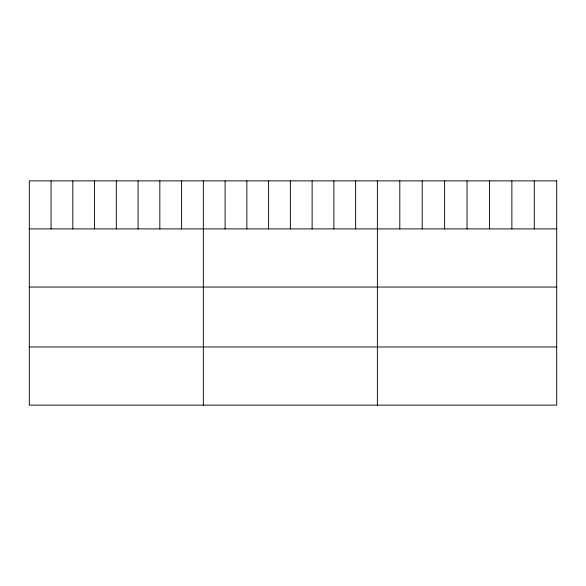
<?xml version="1.0" encoding="UTF-8"?>
<svg xmlns="http://www.w3.org/2000/svg" width="586" height="586" viewBox="0 0 586 586"><rect width="100%" height="100%" fill="white"/><g stroke="black" fill="none" stroke-linecap="round" stroke-linejoin="round"><path stroke-width="0.88" d="M29.3 228.914L556.7 228.914M29.3 287.059L556.7 287.059M29.3 346.971L556.7 346.971M534.285 180.876L534.285 228.914M511.871 180.876L511.871 228.914M489.457 180.876L489.457 228.914M467.042 180.876L467.042 228.914M444.627 180.876L444.627 228.914M422.213 180.876L422.213 228.914M399.798 180.876L399.798 228.914M377.384 180.876L377.384 405.124M355.629 180.876L355.629 228.914M333.874 180.876L333.874 228.914M312.118 180.876L312.118 228.914M290.363 180.876L290.363 228.914M268.608 180.876L268.608 228.914M246.853 180.876L246.853 228.914M225.097 180.876L225.097 228.914M203.342 180.876L203.342 405.124M181.587 180.876L181.587 228.914M159.832 180.876L159.832 228.914M138.076 180.876L138.076 228.914M116.321 180.876L116.321 228.914M94.566 180.876L94.566 228.914M72.811 180.876L72.811 228.914M51.055 180.876L51.055 228.914M556.7 180.876L29.3 180.876L29.3 405.124L556.7 405.124L556.7 180.876"/></g></svg>
